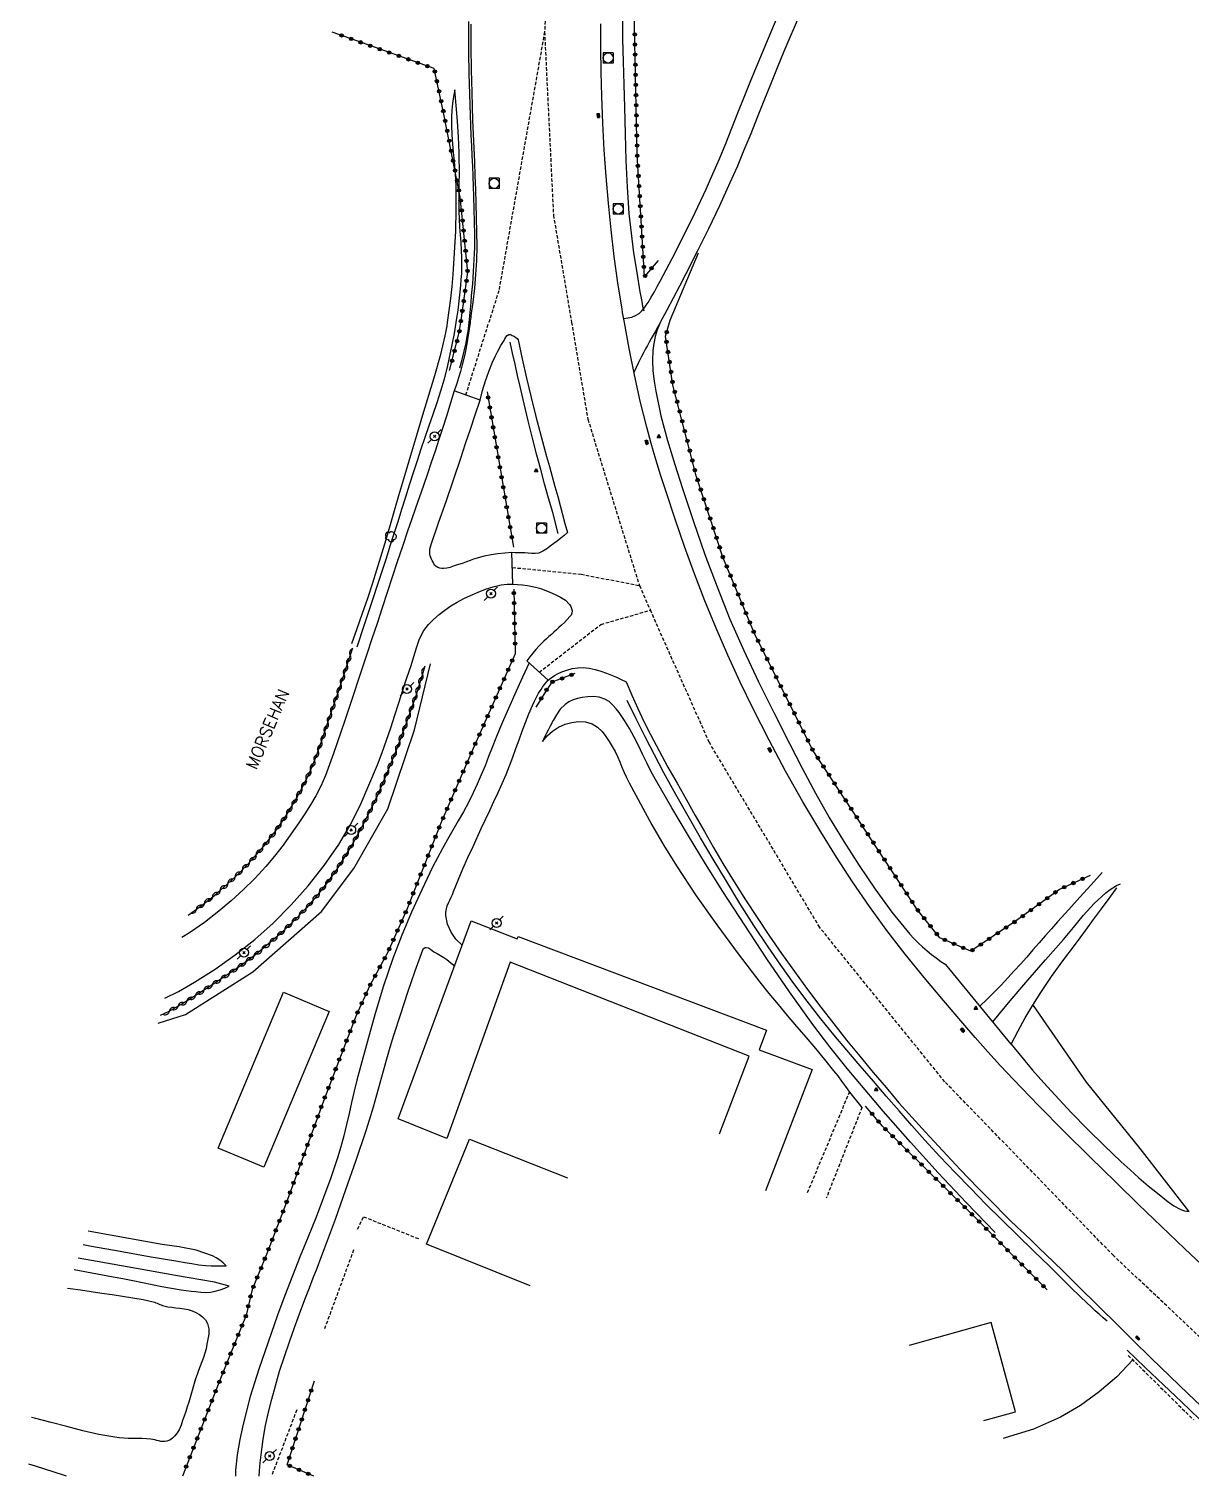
# Model space of a CAD drawing. Header units: millimetres. Extents: x 200000 to 201001, y 52999 to 54001.
# Drawn here: x 200489.8 to 200662, y 53000 to 53214.5 of the extents above; entities that cross this region are included whole.
import ezdxf
from ezdxf.enums import TextEntityAlignment as Align

# ---------------------------------------------------------------- set-up
doc = ezdxf.new("R2010")
doc.units = ezdxf.units.MM
doc.linetypes.add('DASHED', pattern=[0.75, 0.5, -0.25])
doc.layers.get('0').update_dxf_attribs({"linetype": 'CONTINUOUS'})
for name, color, linetype in [('W0001', 6, 'DASHED'), ('W0008', 7, 'CONTINUOUS'), ('W0010', 4, 'CONTINUOUS'), ('W0017', 7, 'CONTINUOUS'), ('W0071', 7, 'CONTINUOUS'), ('W0101', 7, 'CONTINUOUS'), ('W0104', 1, 'CONTINUOUS'), ('W0112', 1, 'DASHED'), ('W0120', 7, 'CONTINUOUS'), ('W0211', 2, 'CONTINUOUS'), ('W0214', 2, 'CONTINUOUS'), ('W0300', 7, 'CONTINUOUS'), ('W0310', 3, 'CONTINUOUS'), ('W0322', 7, 'CONTINUOUS'), ('W0323', 7, 'CONTINUOUS'), ('W0330', 7, 'CONTINUOUS'), ('W0401', 7, 'CONTINUOUS'), ('W0420', 7, 'CONTINUOUS'), ('W0473', 7, 'CONTINUOUS'), ('W0515', 5, 'CONTINUOUS'), ('W0850', 7, 'CONTINUOUS'), ('W0989', 7, 'CONTINUOUS')]:
    doc.layers.add(name, color=color, linetype=linetype)
doc.styles.get("Standard").update_dxf_attribs({"font": 'romans.shx', "width": 0.85})

# ---------------------------------------------------------------- blocks, each defined once
blk = doc.blocks.new('T420')
for p, q in [((0.75, 0.75), (-0.75, 0.75)), ((-0.75, 0.75), (-0.75, -0.75)), ((0.75, 0.75), (0.75, -0.75)), ((0.75, -0.75), (-0.75, -0.75))]:
    blk.add_line(p, q)
blk.add_ellipse((0, 0), major_axis=(-0.53, 0.53), ratio=1, start_param=3.926991, end_param=10.210176)
blk = doc.blocks.new('T401')
for p, q in [((-0.3, 0.3), (0, 0.3)), ((-0.3, -0.25), (-0.3, 0.3)), ((-0.3, 0.15), (0, 0.15)), ((-0.3, 0), (0, 0)), ((0, 0.3), (0, -0.25)), ((-0.3, -0.15), (0, -0.15)), ((-0.3, -0.25), (-0.3, -0.3)), ((-0.3, -0.3), (0, -0.3)), ((0, -0.3), (0, -0.25))]:
    blk.add_line(p, q)
blk = doc.blocks.new('T850')
for p, q in [((-0.25, -0.15), (0, 0.32)), ((0, 0.32), (0.25, -0.15)), ((-0.25, -0.15), (0.25, -0.15))]:
    blk.add_line(p, q)
for major_axis in [(-0.106, 0.106), (-0.0354, 0.0354), (-0.0236, 0.0236)]:
    blk.add_ellipse((0, 0), major_axis=major_axis, ratio=1, start_param=3.926991, end_param=10.210176)
blk = doc.blocks.new('T473')
for p, q in [((-0.166667, 0.166667), (0.166667, -0.166667)), ((-0.166667, -0.166667), (0.166667, 0.166667)), ((0.500001, 0.500001), (1.000002, 1.000002)), ((-1.000002, -1.000002), (-0.500001, -0.500001))]:
    blk.add_line(p, q)
blk.add_ellipse((0, 0), major_axis=(0.471405, 0.471405), ratio=1, start_param=5.4977871438, end_param=11.780972451)
blk = doc.blocks.new('T300')
for p, q in [((-0.8, 0.51), (-0.86, 0.34)), ((-0.86, 0.34), (-0.86, 0.17)), ((-0.86, 0.17), (-0.74, 0.06)), ((-0.69, 0.63), (-0.8, 0.51)), ((-0.8, -0.06), (-0.74, 0.06)), ((-0.74, 0.06), (-0.69, 0.11)), ((-0.57, 0.69), (-0.69, 0.63)), ((-0.46, 0.69), (-0.57, 0.69)), ((-0.29, 0.63), (-0.46, 0.69)), ((-0.29, 0.63), (-0.17, 0.74)), ((-0.23, 0.57), (-0.29, 0.63)), ((-0.17, 0.74), (-0.06, 0.8)), ((-0.06, 0.8), (0.06, 0.8)), ((0.06, 0.8), (0.23, 0.74)), ((0.23, 0.74), (0.34, 0.63)), ((0.34, 0.63), (0.4, 0.51)), ((0.46, 0.46), (0.34, 0.46)), ((0.4, 0.51), (0.4, 0.46)), ((0.57, 0.4), (0.46, 0.46)), ((0.57, 0.4), (0.69, 0.29)), ((0.69, 0.29), (0.74, 0.17)), ((0.74, 0.06), (0.69, -0.17)), ((0.74, 0.17), (0.74, 0.06)), ((-0.8, -0.17), (-0.8, -0.06)), ((-0.8, -0.23), (-0.8, -0.17)), ((-0.74, -0.34), (-0.8, -0.23)), ((-0.69, -0.4), (-0.74, -0.34)), ((-0.51, -0.46), (-0.69, -0.4)), ((-0.4, -0.46), (-0.51, -0.46)), ((-0.4, -0.46), (-0.34, -0.46)), ((-0.34, -0.46), (-0.34, -0.4)), ((-0.34, -0.51), (-0.34, -0.46)), ((-0.29, -0.63), (-0.34, -0.51)), ((-0.17, -0.74), (-0.29, -0.63)), ((-0.06, -0.8), (-0.17, -0.74)), ((0.06, -0.8), (-0.06, -0.8)), ((0.17, -0.74), (0.06, -0.8)), ((0.23, -0.69), (0.17, -0.74)), ((0.29, -0.46), (0.23, -0.46)), ((0.29, -0.63), (0.23, -0.69)), ((0.46, -0.4), (0.29, -0.46)), ((0.34, -0.51), (0.29, -0.63)), ((0.34, -0.51), (0.34, -0.46)), ((0.57, -0.34), (0.46, -0.4)), ((0.63, -0.29), (0.57, -0.34)), ((0.69, -0.17), (0.63, -0.29))]:
    blk.add_line(p, q)
blk = doc.blocks.new('t323o')
at = {"color": 0, "linetype": 'Continuous'}
for radius in [0.25, 0.15]:
    blk.add_circle((0, 0), radius, dxfattribs=at)
blk = doc.blocks.new('t310o')
at = {"color": 0, "linetype": 'Continuous'}
for centre, start, end in [((-0.5, 0.38), 216.8699, 323.1304), ((0.5, -0.37), 36.8699, 143.1303)]:
    blk.add_arc(centre, 0.625, start, end, dxfattribs=at)
blk = doc.blocks.new('t322o')
at = {"color": 0, "linetype": 'Continuous'}
for radius in [0.25, 0.15]:
    blk.add_circle((0, 0), radius, dxfattribs=at)

msp = doc.modelspace()

# ---------------------------------------------------------------- linework, layer by layer
at = {"layer": 'W0001'}
for points in [[(200759.8, 53572.86), (200752.23, 53561.59), (200734.1, 53534.35), (200714.45, 53504.33), (200698.05, 53479.64), (200678.72, 53450.51), (200658.26, 53419.69), (200642.36, 53395.7), (200622.84, 53366.37), (200605.03, 53338.04), (200590.64, 53312.98), (200579.96, 53288.44), (200571.7, 53261.5), (200567.83, 53240.35), (200566.18, 53214.04)], [(200566.18, 53214.04), (200559.41, 53175.69), (200557.93, 53171)], [(200566.18, 53214.04), (200567.5, 53186.89), (200570.18, 53171)], [(200554.52, 53160.23), (200557.93, 53171)], [(200570.18, 53171), (200572.6, 53156.65), (200580.24, 53131.99)], [(200561.41, 53134.66), (200571.59, 53133.67), (200580.24, 53131.99)], [(200580.24, 53131.99), (200581.87, 53128.33)], [(200565.41, 53119.13), (200574.54, 53126.23), (200581.87, 53128.33)], [(200685, 53000), (200674.23, 53010.29), (200650.5, 53032.68), (200625.5, 53058.45), (200606.97, 53081.32), (200590.61, 53108.72), (200581.87, 53128.33)]]:
    msp.add_lwpolyline(points, dxfattribs=at)
at = {"layer": 'W0008'}
for points in [[(200555.24, 53215.17), (200555.26, 53211.8), (200555.32, 53208.43), (200555.39, 53205.05), (200555.45, 53203), (200555.52, 53200.94), (200555.61, 53198.89), (200555.7, 53196.83), (200555.79, 53194.78), (200555.87, 53192.73), (200555.95, 53190.67), (200556.01, 53188.62), (200556.07, 53186.5), (200556.12, 53184.38), (200556.14, 53182.26), (200556.09, 53180.14), (200555.97, 53178.08), (200555.78, 53176.04), (200555.54, 53174), (200555.28, 53171.96), (200555.24, 53171.72), (200555.21, 53171.48), (200555.18, 53171.24), (200555.14, 53171)], [(200578.01, 53171), (200577.92, 53171.49), (200577.84, 53171.97), (200577.75, 53172.46), (200577.67, 53172.95), (200577.06, 53176.86), (200576.52, 53180.78), (200576.06, 53184.71), (200575.65, 53188.65), (200575.31, 53192.61), (200575.04, 53196.57), (200574.82, 53200.54), (200574.67, 53204.5), (200574.57, 53208.09), (200574.54, 53211.67), (200574.55, 53215.25)], [(200555.14, 53171), (200554.91, 53169.41), (200554.65, 53167.83), (200554.35, 53166.25), (200553.99, 53164.68), (200553.74, 53163.71), (200553.45, 53162.75), (200553.13, 53161.8), (200552.77, 53160.86)], [(200664.45, 53030.5), (200661.02, 53033.74), (200657.61, 53036.99), (200654.22, 53040.27), (200650.85, 53043.56), (200647.01, 53047.32), (200643.19, 53051.09), (200639.4, 53054.9), (200635.67, 53058.77), (200633.76, 53060.82), (200631.88, 53062.9), (200630.03, 53065), (200628.2, 53067.12), (200625.3, 53070.5), (200622.43, 53073.89), (200619.61, 53077.34), (200616.9, 53080.86), (200614.33, 53084.42), (200611.84, 53088.05), (200609.45, 53091.73), (200607.13, 53095.47), (200604.48, 53099.95), (200601.92, 53104.49), (200599.47, 53109.09), (200597.1, 53113.73), (200595.19, 53117.67), (200593.36, 53121.66), (200591.61, 53125.68), (200589.94, 53129.73), (200588.39, 53133.73), (200586.94, 53137.76), (200585.54, 53141.81), (200584.19, 53145.88), (200583.42, 53148.26), (200582.68, 53150.65), (200581.97, 53153.05), (200581.32, 53155.47), (200580.38, 53159.33), (200579.52, 53163.2), (200578.73, 53167.1), (200578.01, 53171)], [(200556.63, 53159.46), (200556.99, 53160.9), (200557.42, 53162.32), (200557.91, 53163.71), (200558.46, 53165.09), (200558.84, 53165.93), (200559.25, 53166.75), (200559.71, 53167.55), (200560.2, 53168.33), (200560.32, 53168.55), (200560.45, 53168.8), (200560.64, 53169.03), (200560.89, 53169.18), (200561.07, 53169.2), (200561.25, 53169.15), (200561.4, 53169.07), (200561.54, 53169), (200561.74, 53168.88), (200561.92, 53168.75), (200562.1, 53168.6), (200562.25, 53168.43)], [(200562.25, 53168.43), (200562.87, 53165.58), (200563.52, 53162.72), (200564.2, 53159.88), (200564.9, 53157.04), (200565.28, 53155.56), (200565.68, 53154.08), (200566.08, 53152.6), (200566.49, 53151.12), (200566.9, 53149.64), (200567.31, 53148.17), (200567.72, 53146.69), (200568.13, 53145.21), (200568.49, 53143.87), (200568.85, 53142.53), (200569.21, 53141.18), (200569.57, 53139.84)], [(200556.63, 53159.46), (200552.77, 53160.86)], [(200569.57, 53139.84), (200569.09, 53139.41), (200568.59, 53138.99), (200568.07, 53138.59), (200567.55, 53138.2), (200567.03, 53137.81), (200566.51, 53137.41), (200565.94, 53137.06), (200565.32, 53136.81), (200564.81, 53136.73), (200564.28, 53136.75), (200563.77, 53136.8), (200563.27, 53136.84), (200562.78, 53136.84), (200562.3, 53136.85), (200561.82, 53136.86), (200561.34, 53136.87)], [(200561.49, 53132.18), (200561.34, 53136.87)], [(200561.43, 53132.18), (200562.18, 53132.15), (200562.92, 53132.09), (200563.66, 53131.98), (200564.39, 53131.84), (200565.06, 53131.68), (200565.71, 53131.49), (200566.35, 53131.26), (200566.98, 53130.99), (200567.75, 53130.65), (200568.53, 53130.28), (200569.28, 53129.81), (200569.9, 53129.18), (200570.08, 53128.89), (200570.2, 53128.58), (200570.26, 53128.24), (200570.25, 53127.9), (200570.2, 53127.75), (200570.12, 53127.62), (200570.03, 53127.5), (200569.94, 53127.38), (200569.56, 53126.94), (200569.14, 53126.53), (200568.72, 53126.14), (200568.29, 53125.75), (200567.93, 53125.41), (200567.57, 53125.07), (200567.2, 53124.75), (200566.82, 53124.42), (200566.45, 53124.09), (200566.09, 53123.76), (200565.73, 53123.41), (200565.39, 53123.06), (200564.9, 53122.53), (200564.44, 53121.98), (200563.99, 53121.42), (200563.56, 53120.84)], [(200563.56, 53120.84), (200566.7, 53117.94)], [(200566.7, 53117.94), (200567.16, 53118.32), (200567.66, 53118.66), (200568.18, 53118.95), (200568.73, 53119.2), (200569.51, 53119.47), (200570.3, 53119.68), (200571.11, 53119.8), (200571.93, 53119.83), (200572.82, 53119.75), (200573.68, 53119.55), (200574.53, 53119.28), (200575.35, 53119), (200576.1, 53118.72), (200576.84, 53118.41), (200577.56, 53118.07), (200578.27, 53117.7)], [(200578.27, 53117.7), (200579.12, 53115.73), (200580, 53113.78), (200580.92, 53111.84), (200581.88, 53109.92), (200583.15, 53107.49), (200584.48, 53105.09), (200585.84, 53102.7), (200587.19, 53100.32), (200588.53, 53097.92), (200589.87, 53095.52), (200591.23, 53093.14), (200592.63, 53090.78), (200594.28, 53088.09), (200595.96, 53085.42), (200597.68, 53082.78), (200599.43, 53080.17), (200601.31, 53077.46), (200603.22, 53074.79), (200605.17, 53072.14), (200607.14, 53069.51), (200609.04, 53067.05), (200610.96, 53064.62), (200612.92, 53062.21), (200614.9, 53059.82), (200616.8, 53057.57), (200618.72, 53055.34), (200620.67, 53053.14), (200622.64, 53050.96), (200625.2, 53048.18), (200627.78, 53045.44), (200630.4, 53042.72), (200633.05, 53040.03), (200634.1, 53038.98), (200635.17, 53037.94), (200636.24, 53036.91), (200637.31, 53035.88), (200638.39, 53034.85), (200639.47, 53033.83), (200640.54, 53032.8), (200641.61, 53031.76), (200643.09, 53030.32), (200644.56, 53028.87), (200646.03, 53027.41), (200647.5, 53025.96), (200648.97, 53024.5), (200650.44, 53023.05), (200651.91, 53021.6), (200653.39, 53020.15), (200656.12, 53017.49), (200658.86, 53014.83), (200661.6, 53012.18), (200664.37, 53009.55)]]:
    msp.add_lwpolyline(points, dxfattribs=at)
at = {"layer": 'W0010'}
for points in [[(200555.03, 53171), (200555.13, 53171.98), (200555.22, 53172.96), (200555.3, 53173.94), (200555.38, 53174.92), (200555.45, 53175.81), (200555.53, 53176.71), (200555.6, 53177.61), (200555.66, 53178.51), (200555.72, 53179.41), (200555.76, 53180.32), (200555.8, 53181.22), (200555.83, 53182.12), (200555.84, 53184), (200555.81, 53185.88), (200555.75, 53187.76), (200555.7, 53189.63), (200555.65, 53191.14), (200555.59, 53192.65), (200555.53, 53194.16), (200555.46, 53195.67), (200555.4, 53197.18), (200555.33, 53198.69), (200555.27, 53200.2), (200555.22, 53201.71), (200555.12, 53204.8), (200555.02, 53207.9), (200554.95, 53211), (200554.94, 53214.1), (200554.96, 53215.59)], [(200553.64, 53164.28), (200553.98, 53165.49), (200554.28, 53166.72), (200554.55, 53167.95), (200554.77, 53169.18), (200554.85, 53169.64), (200554.91, 53170.09), (200554.97, 53170.55), (200555.03, 53171)], [(200567.39, 53142.81), (200566.78, 53144.93), (200566.19, 53147.05), (200565.61, 53149.18), (200565.05, 53151.31), (200564.4, 53153.85), (200563.77, 53156.39), (200563.16, 53158.94), (200562.56, 53161.49), (200562.18, 53163.13), (200561.81, 53164.78), (200561.44, 53166.43), (200561.09, 53168.08)], [(200568.21, 53139.68), (200567.39, 53142.81)], [(200649.58, 53022.96), (200648.99, 53023.47), (200648.4, 53023.99), (200647.81, 53024.51), (200647.23, 53025.04), (200645.67, 53026.52), (200644.14, 53028.02), (200642.62, 53029.53), (200641.09, 53031.04), (200638.71, 53033.35), (200636.32, 53035.65), (200633.95, 53037.97), (200631.6, 53040.31), (200629.31, 53042.65), (200627.04, 53045.01), (200624.79, 53047.38), (200622.57, 53049.79), (200620.63, 53051.94), (200618.73, 53054.13), (200616.84, 53056.32), (200614.96, 53058.52), (200612.98, 53060.81), (200611.01, 53063.1), (200609.05, 53065.41), (200607.15, 53067.76), (200605.12, 53070.37), (200603.14, 53073.02), (200601.2, 53075.7), (200599.31, 53078.42), (200597.2, 53081.62), (200595.15, 53084.87), (200593.15, 53088.15), (200591.18, 53091.44), (200589.3, 53094.61), (200587.46, 53097.8), (200585.65, 53101), (200583.88, 53104.23), (200582.47, 53106.88), (200581.09, 53109.55), (200579.74, 53112.23), (200578.42, 53114.93)], [(200652.55, 53018.65), (200655.23, 53016.09), (200657.91, 53013.54), (200660.59, 53010.98), (200663.27, 53008.43), (200665.08, 53006.7), (200666.9, 53004.97), (200668.71, 53003.25), (200670.53, 53001.52), (200672.13, 53000)]]:
    msp.add_lwpolyline(points, dxfattribs=at)
at = {"layer": 'W0017'}
for points in [[(200552.77, 53160.86), (200552.23, 53159.05), (200551.68, 53157.24), (200551.11, 53155.43), (200550.53, 53153.63), (200549.96, 53151.92), (200549.39, 53150.22), (200548.81, 53148.53), (200548.22, 53146.83), (200547.63, 53145.14), (200547.04, 53143.45), (200546.46, 53141.75), (200545.89, 53140.05), (200545.12, 53137.78), (200544.36, 53135.5), (200543.61, 53133.22), (200542.86, 53130.94), (200542.11, 53128.66), (200541.36, 53126.38), (200540.6, 53124.1), (200539.85, 53121.82), (200538.76, 53118.54), (200537.69, 53115.25), (200536.59, 53111.97), (200535.46, 53108.7), (200534.89, 53107.07), (200534.32, 53105.44), (200533.7, 53103.82), (200533, 53102.23), (200532.27, 53100.83), (200531.47, 53099.48), (200530.63, 53098.15), (200529.76, 53096.84), (200528.6, 53095.16), (200527.42, 53093.5), (200526.18, 53091.89), (200524.86, 53090.33), (200523.23, 53088.57), (200521.53, 53086.87), (200519.75, 53085.25), (200517.91, 53083.71), (200515.76, 53082.07), (200513.55, 53080.52), (200512.44, 53079.82)], [(200549.37, 53138.07), (200550.48, 53141.26), (200551.58, 53144.46), (200552.68, 53147.67), (200553.76, 53150.87), (200554.49, 53153.02), (200555.21, 53155.16), (200555.92, 53157.31), (200556.63, 53159.46)], [(200561.34, 53136.87), (200560.31, 53136.81), (200559.28, 53136.7), (200558.25, 53136.55), (200557.24, 53136.35), (200556.7, 53136.21), (200556.18, 53136.06), (200555.66, 53135.88), (200555.15, 53135.7), (200554.63, 53135.51), (200554.12, 53135.32), (200553.61, 53135.15), (200553.08, 53134.99), (200552.64, 53134.84), (200552.18, 53134.68), (200551.71, 53134.55), (200551.23, 53134.5), (200550.94, 53134.52), (200550.66, 53134.57), (200550.38, 53134.66), (200550.13, 53134.81), (200549.93, 53134.99), (200549.78, 53135.22), (200549.65, 53135.46), (200549.54, 53135.69), (200549.43, 53135.92), (200549.33, 53136.16), (200549.25, 53136.4), (200549.2, 53136.65), (200549.18, 53137.01), (200549.2, 53137.37), (200549.26, 53137.72), (200549.37, 53138.07)], [(200509.92, 53070.82), (200511.93, 53071.84), (200514.28, 53073.19), (200517.37, 53075.14), (200520.35, 53077.25), (200523.22, 53079.51), (200525.95, 53081.94), (200528.64, 53084.64), (200531.17, 53087.49), (200533.53, 53090.48), (200535.7, 53093.62), (200537.37, 53096.45), (200538.83, 53099.39), (200540.15, 53102.39), (200541.4, 53105.41), (200542.11, 53107.23), (200542.78, 53109.06), (200543.4, 53110.9), (200544, 53112.76), (200544.58, 53114.61), (200545.17, 53116.46), (200545.78, 53118.31), (200546.41, 53120.15), (200546.82, 53121.45), (200547.2, 53122.78), (200547.66, 53124.1), (200548.31, 53125.33), (200548.97, 53126.2), (200549.73, 53126.97), (200550.55, 53127.68), (200551.4, 53128.34), (200552.31, 53128.97), (200553.25, 53129.54), (200554.23, 53130.05), (200555.22, 53130.53), (200556.32, 53131), (200557.44, 53131.44), (200558.58, 53131.8), (200559.75, 53132.08), (200560.18, 53132.15), (200560.62, 53132.19), (200561.05, 53132.2), (200561.49, 53132.18)]]:
    msp.add_lwpolyline(points, dxfattribs=at)
at = {"layer": 'W0071'}
for points in [[(200577.9, 53171.59), (200578.51, 53171.65), (200579.1, 53171.79), (200579.67, 53172.03), (200580.2, 53172.33), (200580.6, 53172.68), (200580.94, 53173.1), (200581.23, 53173.53), (200581.52, 53173.96), (200582.01, 53174.72), (200582.46, 53175.5), (200582.9, 53176.29), (200583.32, 53177.08), (200585.11, 53180.46), (200586.85, 53183.86), (200588.53, 53187.3), (200590.15, 53190.76), (200591.14, 53193), (200592.1, 53195.25), (200593.03, 53197.52), (200593.94, 53199.8), (200594.85, 53202.07), (200595.75, 53204.35), (200596.67, 53206.62), (200597.6, 53208.88), (200599.38, 53213.13), (200601.18, 53217.38)], [(200604.09, 53216.75), (200601.67, 53211.14), (200600.65, 53208.71), (200599.66, 53206.27), (200598.69, 53203.83), (200597.71, 53201.38), (200596.74, 53198.94), (200595.74, 53196.5), (200594.72, 53194.07), (200593.67, 53191.66), (200592.09, 53188.25), (200590.46, 53184.88), (200588.78, 53181.52), (200587.1, 53178.18), (200586.17, 53176.37), (200585.24, 53174.58), (200584.3, 53172.79), (200583.34, 53171)], [(200583.34, 53171), (200583.28, 53170.9), (200583.23, 53170.79), (200583.17, 53170.69), (200583.12, 53170.59), (200582.84, 53170.08), (200582.56, 53169.58), (200582.27, 53169.08), (200581.99, 53168.58), (200581.7, 53168.08), (200581.42, 53167.58), (200581.15, 53167.07), (200580.88, 53166.56), (200580.5, 53165.82), (200580.13, 53165.06), (200579.77, 53164.3), (200579.42, 53163.54)], [(200563.9, 53120.53), (200562.93, 53118.42), (200561.97, 53116.31), (200561.02, 53114.19), (200560.1, 53112.06), (200559.53, 53110.71), (200558.98, 53109.36), (200558.44, 53108), (200557.9, 53106.63), (200557.36, 53105.27), (200556.8, 53103.92), (200556.22, 53102.57), (200555.61, 53101.24), (200554.9, 53099.84), (200554.16, 53098.45), (200553.39, 53097.09), (200552.61, 53095.73), (200551.82, 53094.37), (200551.05, 53093.01), (200550.3, 53091.63), (200549.58, 53090.23), (200547.99, 53086.91), (200546.46, 53083.56), (200545.01, 53080.16), (200543.69, 53076.72), (200542.31, 53072.67), (200541.08, 53068.57), (200539.94, 53064.45), (200538.81, 53060.32), (200538.38, 53058.69), (200537.98, 53057.04), (200537.59, 53055.39), (200537.21, 53053.74), (200536.83, 53052.09), (200536.42, 53050.45), (200535.98, 53048.81), (200535.49, 53047.18), (200534.51, 53044.22), (200533.44, 53041.29), (200532.31, 53038.37), (200531.14, 53035.48), (200529.97, 53032.59), (200528.8, 53029.69), (200527.68, 53026.78), (200526.62, 53023.85), (200525.21, 53019.86), (200523.82, 53015.85), (200522.54, 53011.8), (200521.5, 53007.69), (200521.03, 53005.44), (200520.62, 53003.17), (200520.38, 53000.86), (200520.37, 53000)], [(200553.98, 53078.67), (200553.05, 53079.56), (200552.32, 53080.62), (200551.81, 53081.81), (200551.56, 53083.07), (200551.55, 53083.56), (200551.63, 53084.05), (200551.76, 53084.51), (200551.93, 53084.96), (200552.13, 53085.38), (200552.33, 53085.8), (200552.53, 53086.22), (200552.71, 53086.65), (200553.37, 53088.34), (200554.09, 53090), (200554.83, 53091.66), (200555.58, 53093.32), (200556.18, 53094.66), (200556.8, 53095.99), (200557.42, 53097.31), (200558.05, 53098.64), (200558.68, 53099.97), (200559.29, 53101.3), (200559.89, 53102.64), (200560.47, 53103.99), (200560.99, 53105.26), (200561.48, 53106.54), (200561.94, 53107.83), (200562.4, 53109.12), (200562.87, 53110.41), (200563.35, 53111.7), (200563.86, 53112.97), (200564.41, 53114.23), (200564.69, 53114.84), (200564.99, 53115.43), (200565.31, 53116.02), (200565.66, 53116.59), (200565.9, 53116.95), (200566.15, 53117.29), (200566.42, 53117.62), (200566.7, 53117.94)], [(200648.85, 53089.45), (200647.19, 53087.63), (200645.53, 53085.8), (200643.88, 53083.97), (200642.23, 53082.14), (200641.31, 53081.1), (200640.39, 53080.06), (200639.48, 53079.02), (200638.57, 53077.97), (200637.65, 53076.93), (200636.73, 53075.89), (200635.8, 53074.86), (200634.86, 53073.85), (200633.85, 53072.78), (200632.82, 53071.72), (200631.78, 53070.67), (200630.72, 53069.64)], [(200632.63, 53067.34), (200635.2, 53070.42), (200637.8, 53073.48), (200640.43, 53076.52), (200643.08, 53079.54), (200644.59, 53081.31), (200646.08, 53083.11), (200647.65, 53084.86), (200649.38, 53086.46), (200649.88, 53086.85), (200650.41, 53087.2), (200650.96, 53087.51), (200651.54, 53087.78)], [(200523.89, 53000), (200523.93, 53000.79), (200524.04, 53001.96), (200524.17, 53003.14), (200524.32, 53004.31), (200524.48, 53005.48), (200524.81, 53007.47), (200525.25, 53009.45), (200525.75, 53011.4), (200526.28, 53013.35), (200526.92, 53015.54), (200527.62, 53017.72), (200528.36, 53019.88), (200529.11, 53022.04), (200529.64, 53023.51), (200530.2, 53024.98), (200530.76, 53026.44), (200531.33, 53027.9), (200531.91, 53029.36), (200532.48, 53030.81), (200533.04, 53032.28), (200533.59, 53033.75), (200535.18, 53038.09), (200536.75, 53042.45), (200538.28, 53046.82), (200539.74, 53051.22), (200540.28, 53052.97), (200540.81, 53054.74), (200541.31, 53056.5), (200541.8, 53058.28), (200542.29, 53060.05), (200542.79, 53061.82), (200543.31, 53063.58), (200543.85, 53065.34), (200544.87, 53068.53), (200545.92, 53071.7), (200547.02, 53074.86), (200548.14, 53078.01)], [(200548.14, 53078.01), (200548.22, 53078.14), (200548.33, 53078.25), (200548.47, 53078.32), (200548.62, 53078.35), (200548.96, 53078.29), (200549.26, 53078.11), (200549.52, 53077.9), (200549.76, 53077.72), (200550.26, 53077.44), (200550.76, 53077.16), (200551.25, 53076.87), (200551.72, 53076.54), (200552.01, 53076.31), (200552.3, 53076.07), (200552.57, 53075.81), (200552.83, 53075.54)]]:
    msp.add_lwpolyline(points, dxfattribs=at)
at = {"layer": 'W0101'}
for points in [[(200564.06, 53028.2), (200548.69, 53034.35), (200555.07, 53049.92)], [(200555.07, 53049.92), (200569.58, 53044.22)]]:
    msp.add_lwpolyline(points, dxfattribs=at)
at = {"layer": 'W0104'}
for points in [[(200592.12, 53050.72), (200596.52, 53062.24), (200561.1, 53076.16), (200551.7, 53050.02), (200544.5, 53052.93), (200555.32, 53082.3), (200562.1, 53079.63), (200562.26, 53079.96), (200599.08, 53066.07), (200597.98, 53063.17), (200605.84, 53060.27), (200598.91, 53042.26)], [(200632.4, 53022.78), (200620.25, 53019.36)], [(200631.3, 53008.22), (200636, 53009.53), (200632.4, 53022.78)]]:
    msp.add_lwpolyline(points, dxfattribs=at)
msp.add_lwpolyline([(200534.27, 53068.86), (200524.57, 53045.76), (200517.79, 53048.61), (200527.49, 53071.71)], close=True, dxfattribs=at)
at = {"layer": 'W0112'}
for points in [[(200605.17, 53042.03), (200611.39, 53056.92)], [(200613.23, 53054.63), (200607.94, 53041.18)], [(200538.47, 53036.59), (200539.35, 53038.44), (200547.61, 53035.14)], [(200533.61, 53021.85), (200537.93, 53033.57)], [(200652.69, 53017.88), (200662.37, 53008.35)], [(200529.46, 53009.81), (200525.71, 53000)]]:
    msp.add_lwpolyline(points, dxfattribs=at)
at = {"layer": 'W0120'}
for points in [[(200635.36, 53064.02), (200625.64, 53075.8)], [(200611.39, 53056.92), (200613.23, 53054.63)]]:
    msp.add_lwpolyline(points, dxfattribs=at)
at = {"layer": 'W0211'}
for points in [[(200553.1, 53171), (200553.24, 53171.9), (200553.37, 53172.81), (200553.49, 53173.71), (200553.6, 53174.62), (200553.69, 53175.53), (200553.77, 53176.44), (200553.84, 53177.35), (200553.9, 53178.26), (200553.94, 53179.41), (200553.92, 53180.55), (200553.87, 53181.7), (200553.8, 53182.84), (200553.71, 53183.99), (200553.63, 53185.13), (200553.56, 53186.27), (200553.52, 53187.41), (200553.51, 53188.51), (200553.51, 53189.6), (200553.52, 53190.69), (200553.54, 53191.78), (200553.56, 53192.87), (200553.56, 53193.96), (200553.55, 53195.05), (200553.53, 53196.14), (200553.43, 53198.48), (200553.28, 53200.81), (200553.1, 53203.13), (200552.88, 53205.46)], [(200584.79, 53171.33), (200588.99, 53181.3)], [(200538.39, 53122.9), (200539.49, 53126.19), (200540.59, 53129.48), (200541.67, 53132.77), (200542.74, 53136.07), (200543.32, 53137.88), (200543.9, 53139.69), (200544.47, 53141.5), (200545.04, 53143.31), (200545.61, 53145.12), (200546.19, 53146.93), (200546.76, 53148.74), (200547.33, 53150.54), (200547.9, 53152.27), (200548.49, 53153.98), (200549.09, 53155.7), (200549.69, 53157.41), (200550.27, 53159.13), (200550.82, 53160.86), (200551.33, 53162.61), (200551.78, 53164.37), (200552.15, 53166.02), (200552.5, 53167.67), (200552.82, 53169.33), (200553.1, 53171)], [(200632.98, 53036.1), (200628.72, 53040.5), (200624.53, 53044.96), (200620.42, 53049.48), (200616.38, 53054.08), (200613.69, 53057.22), (200611.05, 53060.41), (200608.47, 53063.64), (200605.96, 53066.94), (200602.48, 53071.77), (200599.12, 53076.68), (200595.85, 53081.64), (200592.62, 53086.64), (200590.05, 53090.74), (200587.52, 53094.87), (200585.05, 53099.04), (200582.63, 53103.23), (200581.95, 53104.46), (200581.32, 53105.72), (200580.7, 53106.99), (200580.09, 53108.27), (200579.46, 53109.53), (200578.78, 53110.78), (200578.04, 53111.99), (200577.22, 53113.15), (200576.79, 53113.72), (200576.32, 53114.28), (200575.78, 53114.79), (200575.14, 53115.17), (200574.3, 53115.43), (200573.44, 53115.52), (200572.58, 53115.48), (200571.74, 53115.38), (200571.07, 53115.24), (200570.42, 53115.03), (200569.8, 53114.74), (200569.22, 53114.36), (200568.52, 53113.66), (200567.96, 53112.84), (200567.48, 53111.98), (200567.02, 53111.14), (200566.7, 53110.57), (200566.4, 53109.99), (200566.13, 53109.4), (200565.87, 53108.8)], [(200635.36, 53064.02), (200636.37, 53065.98), (200637.43, 53067.91), (200638.55, 53069.81), (200639.72, 53071.68), (200641.32, 53074.05), (200643.01, 53076.36), (200644.73, 53078.64), (200646.43, 53080.93), (200647.57, 53082.49), (200648.72, 53084.05), (200649.86, 53085.62), (200651.01, 53087.18)], [(200519, 53031.17), (200518.55, 53031.61), (200518.05, 53032.01), (200517.51, 53032.35), (200516.95, 53032.63), (200514.53, 53033.47), (200512.02, 53033.97), (200509.51, 53034.34), (200507.03, 53034.75), (200502.64, 53035.58), (200498.54, 53036.31)], [(200517.28, 53028.76), (200511.48, 53029.74), (200505.68, 53030.75), (200499.89, 53031.78), (200497.07, 53032.3)], [(200519.43, 53028.14), (200517.28, 53028.76)], [(200653.37, 53017.21), (200651, 53014.73), (200648.41, 53012.47), (200645.62, 53010.47), (200642.65, 53008.73), (200638.65, 53006.96), (200634.47, 53005.66), (200634.15, 53005.59)], [(200495.32, 53000), (200494.9, 53000.14), (200490.74, 53001.46), (200489.76, 53001.76)]]:
    msp.add_lwpolyline(points, dxfattribs=at)
at = {"layer": 'W0214'}
for points in [[(200577.72, 53216.41), (200577.75, 53213.02), (200577.82, 53209.63), (200577.92, 53206.24), (200578.03, 53202.86), (200578.14, 53198.92), (200578.25, 53194.99), (200578.41, 53191.05), (200578.7, 53187.12), (200579, 53184.21), (200579.39, 53181.31), (200579.84, 53178.41), (200580.32, 53175.52), (200580.44, 53174.82), (200580.58, 53174.11), (200580.72, 53173.41), (200580.88, 53172.71)], [(200552.88, 53205.46), (200552.68, 53204.46), (200552.53, 53203.44), (200552.43, 53202.43), (200552.38, 53201.41), (200552.37, 53200.1), (200552.43, 53198.79), (200552.53, 53197.48), (200552.66, 53196.18), (200552.79, 53194.88), (200552.91, 53193.57), (200553, 53192.27), (200553.05, 53190.96), (200553.05, 53187.74), (200552.97, 53184.51), (200552.81, 53181.29), (200552.58, 53178.07), (200552.42, 53176.3), (200552.24, 53174.53), (200552.02, 53172.76), (200551.76, 53171)], [(200551.76, 53171), (200551.68, 53170.5), (200551.59, 53170), (200551.49, 53169.5), (200551.39, 53169), (200550.69, 53166.02), (200549.86, 53163.08), (200548.97, 53160.16), (200548.1, 53157.24), (200547.22, 53154.24), (200546.33, 53151.25), (200545.43, 53148.26), (200544.54, 53145.27), (200543.59, 53142.02), (200542.64, 53138.78), (200541.68, 53135.54), (200540.67, 53132.32), (200539.93, 53130.07), (200539.16, 53127.82), (200538.37, 53125.59), (200537.55, 53123.37)], [(200583.25, 53170.84), (200582.88, 53169.88), (200582.58, 53168.88), (200582.37, 53167.87), (200582.23, 53166.84), (200582.17, 53165.32), (200582.25, 53163.8), (200582.43, 53162.3), (200582.66, 53160.81), (200583.43, 53157.13), (200584.41, 53153.51), (200585.51, 53149.92), (200586.65, 53146.36), (200588.25, 53141.47), (200589.94, 53136.61), (200591.75, 53131.79), (200593.67, 53127.01), (200595.72, 53122.34), (200597.9, 53117.72), (200600.17, 53113.15), (200602.48, 53108.6), (200604.39, 53104.91), (200606.34, 53101.23), (200608.37, 53097.59), (200610.52, 53094.03), (200612.8, 53090.49), (200615.17, 53087), (200617.67, 53083.6), (200620.33, 53080.33), (200620.93, 53079.67), (200621.56, 53079.05), (200622.22, 53078.45), (200622.89, 53077.87), (200623.55, 53077.32), (200624.23, 53076.79), (200624.93, 53076.29), (200625.64, 53075.8)], [(200508.89, 53067.14), (200512.96, 53068.39), (200522.94, 53074.71), (200533.11, 53083.69), (200537.93, 53090.07), (200542.94, 53098.88), (200546.93, 53110.58), (200549.26, 53120.4)], [(200565.89, 53108.85), (200566.56, 53109.69), (200567.36, 53110.41), (200568.26, 53111), (200569.24, 53111.44), (200570.21, 53111.71), (200571.21, 53111.85), (200572.24, 53111.79), (200573.23, 53111.51), (200574.05, 53111.02), (200574.71, 53110.34), (200575.25, 53109.6), (200575.76, 53108.86), (200576.22, 53108.14), (200576.63, 53107.4), (200576.99, 53106.63), (200577.34, 53105.85), (200577.66, 53105.07), (200578, 53104.3), (200578.34, 53103.52), (200578.72, 53102.77), (200580.39, 53099.64), (200582.09, 53096.53), (200583.87, 53093.46), (200585.73, 53090.44), (200588.67, 53086.02), (200591.73, 53081.68), (200594.89, 53077.42), (200598.11, 53073.2), (200599.44, 53071.53), (200600.79, 53069.88), (200602.16, 53068.25), (200603.55, 53066.63), (200604.94, 53065.01), (200606.32, 53063.38), (200607.68, 53061.74), (200609.02, 53060.08), (200609.63, 53059.3), (200610.22, 53058.51), (200610.81, 53057.72), (200611.39, 53056.92)], [(200635.36, 53064.02), (200636.93, 53062.08), (200638.53, 53060.16), (200640.18, 53058.28), (200641.86, 53056.43), (200644.24, 53053.9), (200646.67, 53051.41), (200649.15, 53048.98), (200651.67, 53046.58), (200652.97, 53045.38), (200654.29, 53044.19), (200655.64, 53043.04), (200657.02, 53041.92), (200657.82, 53041.28), (200658.63, 53040.63), (200659.48, 53040.03), (200660.4, 53039.54), (200660.72, 53039.42), (200661.05, 53039.33), (200661.38, 53039.28), (200661.72, 53039.26)], [(200497.81, 53034.32), (200499.04, 53034.09), (200503.3, 53033.31), (200507.57, 53032.56), (200511.85, 53031.84), (200512.88, 53031.66), (200513.92, 53031.48), (200514.96, 53031.32), (200516, 53031.21), (200516.75, 53031.16), (200517.5, 53031.14), (200518.25, 53031.14), (200519, 53031.17)], [(200496.45, 53030.6), (200499.09, 53030.12), (200502.26, 53029.54), (200503.7, 53029.26), (200505.14, 53028.97), (200506.57, 53028.67), (200508, 53028.37), (200509.44, 53028.09), (200510.88, 53027.83), (200512.33, 53027.6), (200513.79, 53027.41), (200514.5, 53027.33), (200515.22, 53027.26), (200515.94, 53027.23), (200516.66, 53027.28), (200517.38, 53027.4), (200518.08, 53027.59), (200518.77, 53027.83), (200519.43, 53028.14)]]:
    msp.add_lwpolyline(points, dxfattribs=at)
at = {"layer": 'W0310'}
for points in [[(200513.37, 53083.15), (200515.16, 53084.42), (200517.19, 53086.02), (200519.15, 53087.72), (200521.05, 53089.52), (200522.87, 53091.4), (200524.59, 53093.37), (200526.2, 53095.44), (200527.67, 53097.56), (200529.01, 53099.76), (200530.24, 53102.02), (200531.37, 53104.33), (200532.35, 53106.64), (200533.19, 53109), (200533.97, 53111.39), (200534.76, 53113.76), (200535.53, 53116.01), (200536.28, 53118.26), (200537.02, 53120.51), (200537.75, 53122.77)], [(200548.46, 53120.06), (200547.13, 53115.81), (200545.69, 53111.6), (200544.13, 53107.44), (200542.46, 53103.32), (200541.41, 53100.92), (200540.31, 53098.56), (200539.12, 53096.23), (200537.86, 53093.95), (200536.65, 53091.93), (200535.38, 53089.96), (200534.03, 53088.04), (200532.59, 53086.18), (200530.89, 53084.23), (200529.09, 53082.36), (200527.22, 53080.58), (200525.29, 53078.86), (200523.37, 53077.31), (200521.4, 53075.83), (200519.37, 53074.43), (200517.32, 53073.07), (200515.08, 53071.62), (200512.81, 53070.19), (200510.48, 53068.87), (200509.21, 53068.28)]]:
    msp.add_lwpolyline(points, dxfattribs=at)
at = {"layer": 'W0322'}
for points in [[(200583.03, 53180.16), (200581.02, 53177.81), (200580.84, 53180.38), (200579.92, 53195.85), (200579.48, 53217.17), (200580.19, 53227.72), (200583.12, 53247.44), (200585.8, 53258.99), (200590.67, 53274.36), (200595.86, 53289.81), (200599.74, 53299.01), (200605.39, 53309.71), (200616.86, 53329.83), (200624.07, 53340.05), (200632.89, 53353.51), (200636.83, 53359.23)], [(200647.04, 53089.03), (200642.52, 53086.96), (200635.99, 53082.22), (200629.38, 53077.8), (200624.79, 53079.77), (200621.43, 53083.95), (200605.91, 53107.64), (200597.25, 53124.96), (200592.62, 53136.19), (200588.67, 53148.26), (200585.22, 53161.7), (200584.13, 53168.94), (200584.7, 53171)], [(200584.7, 53171), (200584.79, 53171.33)]]:
    msp.add_lwpolyline(points, dxfattribs=at)
at = {"layer": 'W0323'}
for points in [[(200553.76, 53171), (200554.8, 53178.43), (200553.7, 53189.53), (200551.23, 53202.08), (200549.83, 53208.61), (200538.51, 53212.65), (200534.7, 53214.03)], [(200552.11, 53163.86), (200553.55, 53169.48), (200553.76, 53171)], [(200557.69, 53160.68), (200561.57, 53137.69)], [(200561.61, 53131.46), (200561.85, 53121.89)], [(200561.85, 53121.89), (200555.61, 53107.83), (200550.92, 53097.02), (200545.75, 53083.95), (200542.97, 53077.66), (200540.3, 53072.73), (200538.26, 53068.26), (200533.41, 53055.58), (200527.89, 53040.45), (200525.07, 53033.07), (200522.86, 53027.64), (200521.96, 53023.83), (200518.27, 53014.71), (200512.51, 53000)], [(200570.69, 53118.93), (200567.26, 53117.68), (200566.21, 53116.1), (200564.9, 53113.98)], [(200640.66, 53027.61), (200628.66, 53039.67), (200616.25, 53051.88), (200613.77, 53054.82)], [(200531.97, 53000), (200528.01, 53001.68), (200532.07, 53014.1)]]:
    msp.add_lwpolyline(points, dxfattribs=at)
at = {"layer": 'W0330'}
msp.add_lwpolyline([(200638.61, 53069.74), (200646.47, 53058.37), (200654.42, 53048.57), (200661.65, 53039.28)], dxfattribs=at)
at = {"layer": 'W0515'}
for points in [[(200495.45, 53027.86), (200495.85, 53027.8), (200497.42, 53027.59), (200498.98, 53027.36), (200500.55, 53027.13), (200502.11, 53026.89), (200503.63, 53026.66), (200505.16, 53026.43), (200506.68, 53026.16), (200508.19, 53025.81), (200508.39, 53025.75), (200508.58, 53025.68), (200508.78, 53025.61), (200508.97, 53025.53), (200509.16, 53025.45), (200509.35, 53025.37), (200509.55, 53025.3), (200509.74, 53025.24)], [(200509.74, 53025.24), (200510.34, 53025.1), (200510.94, 53025.01), (200511.54, 53024.94), (200512.14, 53024.88), (200512.75, 53024.8), (200513.35, 53024.68), (200513.95, 53024.51), (200514.52, 53024.26), (200515.02, 53023.96), (200515.5, 53023.6), (200515.91, 53023.15), (200516.21, 53022.62), (200516.41, 53021.84), (200516.4, 53021.04), (200516.28, 53020.27), (200516.15, 53019.53), (200516.01, 53018.86), (200515.83, 53018.21), (200515.62, 53017.56), (200515.39, 53016.92), (200515.15, 53016.29), (200514.9, 53015.66), (200514.67, 53015.03), (200514.46, 53014.39), (200514.24, 53013.7), (200514.04, 53013.01), (200513.84, 53012.32), (200513.65, 53011.63), (200513.44, 53010.94), (200513.23, 53010.25), (200513.01, 53009.57), (200512.77, 53008.89), (200512.54, 53008.22), (200512.31, 53007.54), (200512.02, 53006.87), (200511.63, 53006.25), (200511.35, 53005.91), (200511.02, 53005.6), (200510.65, 53005.33), (200510.22, 53005.16), (200509.91, 53005.1), (200509.6, 53005.1), (200509.29, 53005.14), (200508.99, 53005.21), (200508.71, 53005.29), (200508.42, 53005.36), (200508.13, 53005.43), (200507.84, 53005.47), (200507.17, 53005.52), (200506.5, 53005.55), (200505.83, 53005.56), (200505.16, 53005.57), (200504.49, 53005.58), (200503.82, 53005.61), (200503.15, 53005.66), (200502.48, 53005.74), (200500.1, 53006.16), (200497.74, 53006.72), (200495.39, 53007.34), (200493.05, 53007.94), (200490.6, 53008.56), (200490.16, 53008.68)]]:
    msp.add_lwpolyline(points, dxfattribs=at)

# ---------------------------------------------------------------- block references
at = {"layer": 'W0300'}
msp.add_blockref('T300', (200543.46, 53139.2), dxfattribs=at)
at = {"layer": 'W0310'}
for p, rotation in [((200537.39, 53121.66), 72.19660877852506), ((200536.46, 53118.81), 71.84169955405322), ((200536.93, 53120.23), 71.84169955405322), ((200548.08, 53118.85), 252.6931021189962), ((200535.99, 53117.38), 71.48679011780537), ((200547.63, 53117.42), 252.6931021189962), ((200535.03, 53114.54), 71.1318804703552), ((200535.51, 53115.96), 71.1318804703552), ((200546.71, 53114.57), 251.0865877237895), ((200547.19, 53115.99), 252.6931021189962), ((200534.55, 53113.12), 71.53622643354805), ((200546.22, 53113.15), 251.0865877237895), ((200533.6, 53110.27), 71.91964321133511), ((200534.07, 53111.7), 71.53622643354805), ((200545.21, 53110.32), 249.4800725895745), ((200545.73, 53111.73), 251.0865877237895), ((200533.13, 53108.85), 70.43531935390708), ((200544.69, 53108.92), 249.4800725895745), ((200532.09, 53106.03), 67.09236565104418), ((200532.63, 53107.43), 70.43531935390708), ((200543.6, 53106.12), 247.8735567163961), ((200544.16, 53107.51), 249.4800725895745), ((200531.51, 53104.65), 67.09236565104418), ((200543.03, 53104.73), 247.8735567163961), ((200530.2, 53101.95), 61.43237933555218), ((200530.87, 53103.3), 63.88663423766843), ((200541.87, 53101.97), 246.4019192121054), ((200542.47, 53103.34), 247.8735567163961), ((200528.75, 53099.33), 58.60022536891361), ((200529.49, 53100.63), 61.43237933555218), ((200540.62, 53099.24), 244.9273558521181), ((200541.26, 53100.6), 244.9273558521181), ((200527.97, 53098.05), 58.60022536891361), ((200539.97, 53097.89), 243.1204059584104), ((200526.29, 53095.56), 55.39088908023106), ((200527.14, 53096.8), 55.39088908023106), ((200538.57, 53095.23), 240.9814235723346), ((200539.29, 53096.55), 243.1204059584104), ((200524.44, 53093.2), 48.87537758473857), ((200525.38, 53094.37), 52.05537754409927), ((200537.84, 53093.92), 239.0700821527374), ((200522.45, 53090.96), 45.99896967262696), ((200523.46, 53092.07), 48.87537758473857), ((200536.28, 53091.36), 237.2883546062922), ((200537.07, 53092.64), 239.0700821527374), ((200520.33, 53088.83), 43.42662527851129), ((200521.41, 53089.88), 45.99896967262696), ((200534.62, 53088.87), 234.9393432340648), ((200535.47, 53090.1), 237.2883546062922), ((200518.11, 53086.82), 40.87047200929828), ((200519.24, 53087.8), 43.42662527851129), ((200532.81, 53086.47), 232.0243866611702), ((200533.74, 53087.65), 232.0243866611702), ((200515.79, 53084.92), 38.19048439605938), ((200516.97, 53085.85), 38.19048439605938), ((200530.86, 53084.2), 226.1314789030513), ((200531.84, 53085.33), 228.9616839730862), ((200514.59, 53084.02), 35.47688679106042), ((200529.82, 53083.12), 226.1314789030513), ((200526.57, 53080), 221.5307817196225), ((200527.68, 53081.01), 223.6543284655703), ((200528.76, 53082.05), 223.6543284655703), ((200524.29, 53078.05), 219.1624624058773), ((200525.45, 53079.01), 221.5307817196225), ((200521.92, 53076.22), 216.6554907524171), ((200523.12, 53077.12), 216.6554907524171), ((200518.21, 53073.66), 213.4752497864287), ((200519.46, 53074.49), 214.7593338244472), ((200520.7, 53075.35), 214.7593338244472), ((200515.7, 53072.02), 212.9951353175881), ((200516.96, 53072.84), 212.9951353175881), ((200511.88, 53069.66), 209.531756675836), ((200513.17, 53070.41), 212.2433419648854), ((200514.44, 53071.21), 212.2433419648854), ((200510.57, 53068.92), 209.531756675836)]:
    msp.add_blockref('t310o', p, dxfattribs=dict(at, rotation=rotation))
at = {"layer": 'W0322'}
for p, rotation in [((200579.55, 53213.68), 91.195447689782), ((200579.58, 53212.18), 91.195447689782), ((200579.61, 53210.68), 91.195447689782), ((200579.65, 53209.18), 91.195447689782), ((200579.68, 53207.68), 91.195447689782), ((200579.71, 53206.18), 91.195447689782), ((200579.74, 53204.68), 91.195447689782), ((200579.77, 53203.18), 91.195447689782), ((200579.8, 53201.68), 91.195447689782), ((200579.83, 53200.18), 91.195447689782), ((200579.86, 53198.69), 91.195447689782), ((200579.9, 53197.19), 91.195447689782), ((200579.93, 53195.69), 93.3964250284559), ((200580.02, 53194.19), 93.3964250284559), ((200580.11, 53192.69), 93.3964250284559), ((200580.2, 53191.19), 93.3964250284559), ((200580.29, 53189.7), 93.3964250284559), ((200580.38, 53188.2), 93.3964250284559), ((200580.47, 53186.7), 93.3964250284559), ((200580.56, 53185.2), 93.3964250284559), ((200580.64, 53183.71), 93.3964250284559), ((200580.73, 53182.21), 93.3964250284559), ((200580.82, 53180.71), 93.3964250284559), ((200580.92, 53179.22), 93.87777134928686), ((200581.08, 53177.88), 229.3906714531973), ((200582.05, 53179.02), 229.3906714531973), ((200584.3, 53169.55), 74.46723068879722), ((200584.26, 53168.09), 98.58376745025593), ((200584.48, 53166.6), 98.58376745025593), ((200584.71, 53165.12), 98.58376745025593), ((200584.93, 53163.64), 98.58376745025593), ((200585.15, 53162.16), 98.58376745025593), ((200585.48, 53160.69), 104.4129993719483), ((200585.85, 53159.24), 104.4129993719483), ((200586.23, 53157.79), 104.4129993719483), ((200586.6, 53156.33), 104.4129993719483), ((200586.97, 53154.88), 104.4129993719483), ((200587.35, 53153.43), 104.4129993719483), ((200587.72, 53151.98), 104.4129993719483), ((200588.09, 53150.52), 104.4129993719483), ((200588.47, 53149.07), 104.4129993719483), ((200588.88, 53147.63), 108.081169997697), ((200589.35, 53146.2), 108.081169997697), ((200589.81, 53144.78), 108.081169997697), ((200590.28, 53143.35), 108.081169997697), ((200590.74, 53141.93), 108.081169997697), ((200591.21, 53140.5), 108.081169997697), ((200591.68, 53139.07), 108.081169997697), ((200592.14, 53137.65), 108.081169997697), ((200592.61, 53136.22), 108.081169997697), ((200593.18, 53134.83), 112.4260695910045), ((200593.75, 53133.45), 112.4260695910045), ((200594.32, 53132.06), 112.4260695910045), ((200594.89, 53130.68), 112.4260695910045), ((200595.47, 53129.29), 112.4260695910045), ((200596.04, 53127.9), 112.4260695910045), ((200596.61, 53126.52), 112.4260695910045), ((200597.18, 53125.13), 112.4260695910045), ((200597.84, 53123.78), 116.5676972667704), ((200598.51, 53122.44), 116.5676972667704), ((200599.18, 53121.1), 116.5676972667704), ((200599.85, 53119.76), 116.5676972667704), ((200600.52, 53118.42), 116.5676972667704), ((200601.2, 53117.07), 116.5676972667704), ((200601.87, 53115.73), 116.5676972667704), ((200602.54, 53114.39), 116.5676972667704), ((200603.21, 53113.05), 116.5676972667704), ((200603.88, 53111.71), 116.5676972667704), ((200604.55, 53110.37), 116.5676972667704), ((200605.22, 53109.02), 116.5676972667704), ((200605.89, 53107.68), 116.5676972667704), ((200606.71, 53106.43), 123.231652716526), ((200607.53, 53105.17), 123.231652716526), ((200608.35, 53103.92), 123.231652716526), ((200609.18, 53102.66), 123.231652716526), ((200610, 53101.41), 123.231652716526), ((200610.82, 53100.15), 123.231652716526), ((200611.64, 53098.9), 123.231652716526), ((200612.46, 53097.64), 123.231652716526), ((200613.29, 53096.39), 123.231652716526), ((200614.11, 53095.13), 123.231652716526), ((200614.93, 53093.88), 123.231652716526), ((200615.75, 53092.62), 123.231652716526), ((200616.57, 53091.37), 123.231652716526), ((200617.4, 53090.11), 123.231652716526), ((200618.22, 53088.86), 123.231652716526), ((200619.04, 53087.6), 123.231652716526), ((200643.2, 53087.27), 204.6030696150845), ((200644.56, 53087.9), 204.6030696150845), ((200645.93, 53088.52), 204.6030696150845), ((200619.86, 53086.35), 123.231652716526), ((200620.68, 53085.1), 123.231652716526), ((200639.48, 53084.76), 215.9798908499396), ((200640.7, 53085.64), 215.9798908499396), ((200641.91, 53086.52), 215.9798908499396), ((200621.52, 53083.85), 128.7199209609429), ((200622.45, 53082.68), 128.7199209609429), ((200637.06, 53083), 215.9798908499396), ((200638.27, 53083.88), 215.9798908499396), ((200623.39, 53081.51), 128.7199209609429), ((200633.35, 53080.45), 213.8120243014715), ((200634.59, 53081.29), 213.8120243014715), ((200635.84, 53082.12), 213.8120243014715), ((200624.33, 53080.34), 128.7199209609429), ((200625.5, 53079.47), 156.7502847754467), ((200626.87, 53078.87), 156.7502847754467), ((200630.85, 53078.78), 213.8120243014715), ((200632.1, 53079.62), 213.8120243014715), ((200628.25, 53078.28), 156.7502847754467), ((200629.61, 53077.95), 213.8120243014715)]:
    msp.add_blockref('t322o', p, dxfattribs=dict(at, rotation=rotation))
at = {"layer": 'W0323'}
for p, rotation in [((200536.11, 53213.52), 160.0583321428786), ((200537.52, 53213.01), 160.0583321428786), ((200538.93, 53212.5), 160.3570821528195), ((200540.34, 53211.99), 160.3570821528195), ((200541.76, 53211.49), 160.3570821528195), ((200543.17, 53210.98), 160.3570821528195), ((200544.58, 53210.48), 160.3570821528195), ((200546, 53209.98), 160.3570821528195), ((200547.41, 53209.47), 160.3570821528195), ((200548.82, 53208.97), 160.3570821528195), ((200549.92, 53208.19), 102.1193264492368), ((200550.23, 53206.72), 102.1193264492368), ((200550.55, 53205.25), 102.1193264492368), ((200550.86, 53203.79), 102.1193264492368), ((200551.18, 53202.32), 102.1193264492368), ((200551.47, 53200.85), 101.1430230368562), ((200551.76, 53199.38), 101.1430230368562), ((200552.05, 53197.91), 101.1430230368562), ((200552.34, 53196.43), 101.1430230368562), ((200552.63, 53194.96), 101.1430230368562), ((200552.92, 53193.49), 101.1430230368562), ((200553.21, 53192.02), 101.1430230368562), ((200553.5, 53190.55), 101.1430230368562), ((200553.75, 53189.07), 95.6512818161267), ((200553.9, 53187.58), 95.6512818161267), ((200554.04, 53186.08), 95.6512818161267), ((200554.19, 53184.59), 95.6512818161267), ((200554.34, 53183.1), 95.6512818161267), ((200554.49, 53181.61), 95.6512818161267), ((200554.63, 53180.11), 95.6512818161267), ((200554.62, 53177.13), 82.02762823011638), ((200554.78, 53178.62), 95.6512818161267), ((200554.41, 53175.65), 82.02762823011638), ((200554.2, 53174.16), 82.02762823011638), ((200553.79, 53171.19), 82.02762823011638), ((200554, 53172.68), 82.02762823011638), ((200553.57, 53169.68), 82.02762823012584), ((200552.85, 53166.77), 75.59946132899294), ((200553.22, 53168.22), 75.59946132899294), ((200552.48, 53165.31), 75.59946132899294), ((200557.82, 53159.87), 279.5737900983024), ((200558.07, 53158.39), 279.5737900983024), ((200558.32, 53156.92), 279.5737900983024), ((200558.57, 53155.44), 279.5737900983024), ((200558.82, 53153.96), 279.5737900983024), ((200559.07, 53152.48), 279.5737900983024), ((200559.32, 53151), 279.5737900983024), ((200559.57, 53149.52), 279.5737900983024), ((200559.82, 53148.04), 279.5737900983024), ((200560.07, 53146.56), 279.5737900983024), ((200560.32, 53145.08), 279.5737900983024), ((200560.57, 53143.6), 279.5737900983024), ((200560.82, 53142.12), 279.5737900983024), ((200561.07, 53140.65), 279.5737900983024), ((200561.32, 53139.17), 279.5737900983024), ((200561.63, 53130.88), 271.4068139059588), ((200561.66, 53129.38), 271.4068139059588), ((200561.7, 53127.88), 271.4068139059588), ((200561.74, 53126.38), 271.4068139059588), ((200561.77, 53124.89), 271.4068139059588), ((200561.81, 53123.39), 271.4068139059588), ((200560.79, 53119.5), 246.0621027862156), ((200561.4, 53120.87), 246.0621027862156), ((200560.18, 53118.13), 246.0621027862156), ((200567.36, 53117.72), 199.995187159379), ((200568.77, 53118.23), 199.995187159379), ((200570.18, 53118.75), 199.995187159379), ((200558.96, 53115.39), 246.0621027862156), ((200559.57, 53116.76), 246.0621027862156), ((200565.69, 53115.26), 238.3669306967219), ((200566.49, 53116.52), 236.4271015934206), ((200557.75, 53112.64), 246.0621027862156), ((200558.35, 53114.02), 246.0621027862156), ((200557.14, 53111.27), 246.0621027862156), ((200555.92, 53108.53), 246.0621027862156), ((200556.53, 53109.9), 246.0621027862156), ((200555.32, 53107.16), 246.5493048328599), ((200554.12, 53104.41), 246.5493048328599), ((200554.72, 53105.78), 246.5493048328599), ((200553.53, 53103.03), 246.5493048328599), ((200552.33, 53100.28), 246.5493048328599), ((200552.93, 53101.65), 246.5493048328599), ((200551.74, 53098.9), 246.5493048328599), ((200550.57, 53096.14), 248.4423589910978), ((200551.14, 53097.53), 246.5493048328599), ((200549.47, 53093.35), 248.4423589910978), ((200550.02, 53094.74), 248.4423589910978), ((200548.92, 53091.95), 248.4423589910978), ((200547.81, 53089.16), 248.4423589910978), ((200548.37, 53090.56), 248.4423589910978), ((200547.26, 53087.77), 248.4423589910978), ((200546.16, 53084.98), 248.4423589910978), ((200546.71, 53086.37), 248.4423589910978), ((200545.6, 53083.59), 246.1323448653546), ((200544.38, 53080.84), 246.1323448653546), ((200544.99, 53082.22), 246.1323448653546), ((200543.77, 53079.47), 246.1323448653546), ((200542.49, 53076.77), 241.5207748359803), ((200543.17, 53078.1), 246.1323448653546), ((200541.06, 53074.13), 241.5207748359803), ((200541.77, 53075.45), 241.5207748359803), ((200540.34, 53072.81), 241.5207748359803), ((200539.09, 53070.08), 245.4643473403677), ((200539.71, 53071.45), 245.4643473403677), ((200538.47, 53068.72), 245.4643473403677), ((200537.37, 53065.93), 249.0661077280707), ((200537.9, 53067.33), 249.0661077280707), ((200536.83, 53064.53), 249.0661077280707), ((200535.76, 53061.73), 249.0661077280707), ((200536.29, 53063.13), 249.0661077280707), ((200535.22, 53060.33), 249.0661077280707), ((200534.15, 53057.52), 249.0661077280707), ((200534.69, 53058.92), 249.0661077280707), ((200533.61, 53056.12), 249.0661077280707), ((200532.58, 53053.31), 249.9831570072911), ((200533.09, 53054.72), 249.9831570072911), ((200614.74, 53053.68), 130.0535289083544), ((200531.55, 53050.49), 249.9831570072911), ((200532.07, 53051.9), 249.9831570072911), ((200615.7, 53052.53), 130.0535289083544), ((200616.71, 53051.42), 135.4583192357252), ((200531.04, 53049.08), 249.9831570072911), ((200617.78, 53050.37), 135.4583192357252), ((200618.85, 53049.32), 135.4583192357252), ((200619.92, 53048.26), 135.4583192357252), ((200530.01, 53046.26), 249.9831570072911), ((200530.53, 53047.67), 249.9831570072911), ((200620.99, 53047.21), 135.4583192357252), ((200622.06, 53046.16), 135.4583192357252), ((200529.5, 53044.85), 249.9831570072911), ((200623.13, 53045.11), 135.4583192357252), ((200624.2, 53044.06), 135.4583192357252), ((200528.47, 53042.03), 249.9831570072911), ((200528.98, 53043.44), 249.9831570072911), ((200625.27, 53043), 135.4583192357252), ((200626.34, 53041.95), 135.4583192357252), ((200527.96, 53040.62), 249.9831570072911), ((200627.4, 53040.9), 135.4583192357252), ((200628.47, 53039.85), 135.4583192357252), ((200526.89, 53037.82), 249.0473946996513), ((200527.42, 53039.22), 249.0473946996513), ((200629.53, 53038.79), 134.8690520512061), ((200630.59, 53037.72), 134.8690520512061), ((200526.35, 53036.42), 249.0473946996513), ((200631.65, 53036.66), 134.8690520512061), ((200632.71, 53035.6), 134.8690520512061), ((200525.28, 53033.62), 249.0473946996513), ((200525.82, 53035.02), 249.0473946996513), ((200633.77, 53034.53), 134.8690520512061), ((200634.82, 53033.47), 134.8690520512061), ((200524.72, 53032.22), 247.8252861659013), ((200635.88, 53032.41), 134.8690520512061), ((200636.94, 53031.35), 134.8690520512061), ((200523.59, 53029.45), 247.8252861659013), ((200524.16, 53030.83), 247.8252861659013), ((200638, 53030.28), 134.8690520512061), ((200639.06, 53029.22), 134.8690520512061), ((200523.03, 53028.06), 247.8252861659013), ((200640.12, 53028.16), 134.8690520512061), ((200522.27, 53025.16), 256.7561246959523), ((200522.61, 53026.62), 256.7561246959523), ((200521.91, 53023.7), 247.9683970744359), ((200520.78, 53020.92), 247.9683970744359), ((200521.34, 53022.31), 247.9683970744359), ((200520.22, 53019.53), 247.9683970744359), ((200519.09, 53016.75), 247.9683970744359), ((200519.66, 53018.14), 247.9683970744359), ((200518.53, 53015.36), 247.9683970744359), ((200517.43, 53012.57), 248.6167046580926), ((200517.98, 53013.97), 248.6167046580926), ((200531.6, 53012.67), 71.89511470712667), ((200516.34, 53009.78), 248.6167046580926), ((200516.88, 53011.17), 248.6167046580926), ((200530.67, 53009.82), 71.89511470712667), ((200531.14, 53011.25), 71.89511470712667), ((200515.79, 53008.38), 248.6167046580926), ((200530.21, 53008.4), 71.89511470712667), ((200514.7, 53005.59), 248.6167046580926), ((200515.24, 53006.98), 248.6167046580926), ((200529.27, 53005.54), 71.89511470712667), ((200529.74, 53006.97), 71.89511470712667), ((200514.15, 53004.19), 248.6167046580926), ((200528.81, 53004.12), 71.89511470712667), ((200513.06, 53001.4), 248.6167046580926), ((200513.6, 53002.79), 248.6167046580926), ((200528.34, 53002.69), 71.89511470712667), ((200528.41, 53001.51), 156.9890972629631), ((200529.79, 53000.92), 156.9890972629631), ((200531.17, 53000.34), 156.9890972629631)]:
    msp.add_blockref('t323o', p, dxfattribs=dict(at, rotation=rotation))
at = {"layer": 'W0401'}
for p, rotation in [((200574.31, 53201.66), 2.441263515989968), ((200581.47, 53153.28), 15.54230400450479), ((200599.69, 53107.72), 27.84989507751757), ((200628.27, 53066.2), 40.75581072182346), ((200654, 53020.34), 225.7124976718364)]:
    msp.add_blockref('T401', p, dxfattribs=dict(at, rotation=rotation))
at = {"layer": 'W0420'}
for p in [(200575.6, 53210.18), (200558.7, 53191.6), (200577.11, 53187.8), (200565.73, 53140.48)]:
    msp.add_blockref('T420', p, dxfattribs=at)
at = {"layer": 'W0473'}
for p in [(200549.88, 53154.1), (200558.23, 53130.79), (200545.79, 53116.64), (200537.52, 53095.77), (200559.07, 53081.97), (200521.62, 53077.59), (200525.43, 53002.96)]:
    msp.add_blockref('T473', p, dxfattribs=at)
at = {"layer": 'W0850'}
for p in [(200583.14, 53154.1), (200564.95, 53149.02), (200630.1, 53069.36), (200615.32, 53057.28)]:
    msp.add_blockref('T850', p, dxfattribs=at)

# ---------------------------------------------------------------- texts
at = {"layer": 'W0989'}
msp.add_text('MORSEHAN', height=1.75, rotation=66.9282, dxfattribs=at).set_placement((200525.1, 53110.73), align=Align.MIDDLE_CENTER)

doc.saveas('drawing.dxf')
